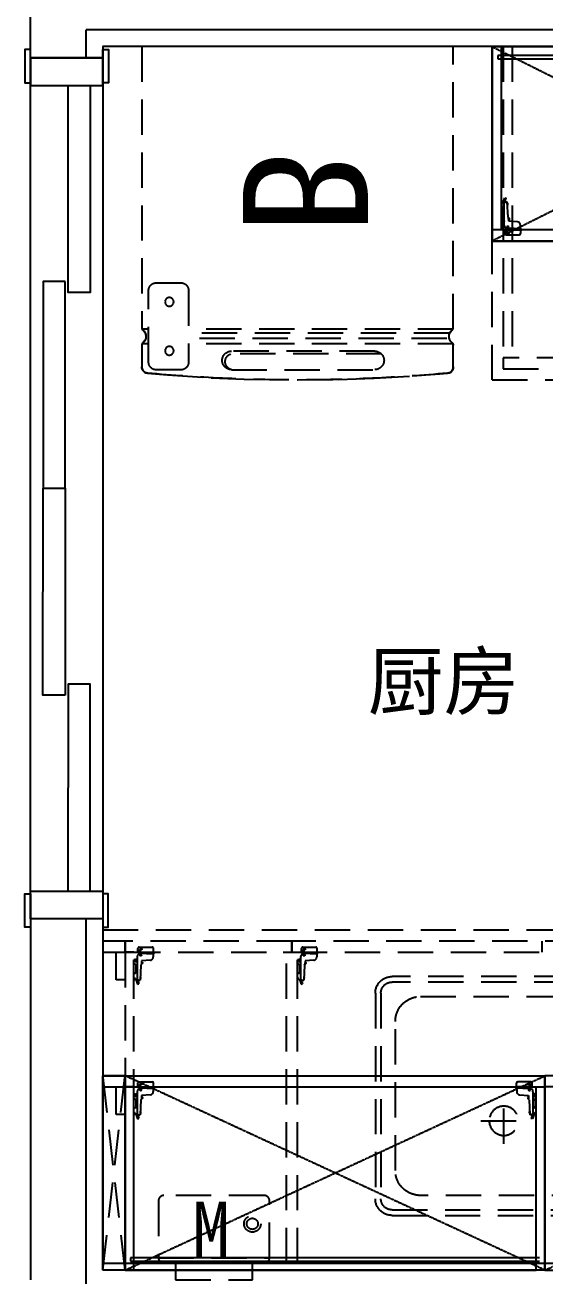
# Model space of a CAD drawing. Header units: millimetres. Extents: x -102565 to 103504, y -132507 to -120.
# Drawn here: x 67671 to 68606, y -9996 to -7746 of the extents above; entities that cross this region are included whole.
import ezdxf

# ---------------------------------------------------------------- set-up
doc = ezdxf.new("R2010")
doc.units = ezdxf.units.MM
doc.header["$LTSCALE"] = 10
for name, pattern in [('A02-G-MAIN-洋房3号户型_设计区$0$HIDDEN2', [0.1875, 0.125, -0.0625]), ('DASH', [0.35, 0.25, -0.1]), ('HIDDEN', [9.525, 6.35, -3.175])]:
    doc.linetypes.add(name, pattern=pattern)
doc.layers.get('Defpoints').update_dxf_attribs({"color": 9})
for name, color, linetype in [('-B10  平         面  LESS', 3, 'Continuous'), ('-B11  平面非硬装   LESS', 2, 'HIDDEN'), ('-B12  平         地  LESS', 1, 'Continuous'), ('-B1234平 地 天 间  LESS', 7, 'Continuous'), ('-B123平   地   天  LESS', 3, 'Continuous'), ('-B13  平         天  LESS', 1, 'Continuous'), ('-B14  平 面 注 释  LESS', 1, 'Continuous'), ('-B60  给   排   水  LESS', 2, 'Continuous'), ('A01-07-G-AXIS-A13轴网2_设计区$0$A_AXIS_CRCL(轴线圈)', 3, 'Continuous')]:
    doc.layers.add(name, color=color, linetype=linetype)
doc.styles.add('A02-G-MAIN-洋房3号户型_设计区$0$YS4', font='simhei.ttf')
doc.styles.add('LESS标准文字', font='simhei.ttf', dxfattribs={"height": 2})
doc.dimstyles.new('标准注释（LESS）', dxfattribs={"dimtxt": 2, "dimasz": 1, "dimexe": 1, "dimexo": 0, "dimgap": 0.6, "dimtad": 1, "dimdec": 0, "dimrnd": 5, "dimzin": 12, "dimtxsty": 'LESS标准文字', "dimblk": 'ARCHTICK', "dimcen": 0, "dimclrd": 1, "dimclre": 1, "dimclrt": 3, "dimadec": 0, "dimazin": 0, "dimtfac": 1, "dimtdec": 0, "dimtix": 1, "dimtofl": 0, "dimtmove": 2, "dimatfit": 3, "dimldrblk": 'DOT', "dimfxl": 4, "dimfxlon": 1, "dimtfill": 1, "dimtolj": 1, "dimarcsym": 0})

# ---------------------------------------------------------------- blocks, each defined once
blk = doc.blocks.new('rewr333')
at = {"color": 8}
for p, q in [((28.7, 342.6), (28.7, 260.1)), ((69.9, 301.4), (-12.6, 301.4)), ((28.7, -17.9), (28.7, -100.4)), ((69.9, -59.1), (-12.6, -59.1))]:
    blk.add_line(p, q, dxfattribs=at)
for centre in [(28.7, 301.4), (28.7, -59.1)]:
    blk.add_circle(centre, 26.3, dxfattribs=at)
blk.add_wipeout([(12.8, 191.4), (25.4, 183), (33.3, 178), (44, 171.6), (64.8, 160.3), (84.5, 150.7), (97.9, 144.3), (109.1, 139.1), (131.2, 129), (142.5, 124.1), (148.4, 121.5), (155.5, 119.3), (159.4, 119.6), (167.2, 118.5), (175.2, 115), (180.4, 110.8), (183.1, 107.7), (185.1, 104.6), (185.8, 103.4), (186.7, 101.4), (191.9, 94.3), (193.8, 89.9), (194.5, 87.8), (195.1, 84.9), (195.1, 84.9), (194.3, 80.6), (192.8, 76.6), (191.5, 73.9), (190.4, 72.2), (189.1, 70.3), (186.3, 67.1), (184, 65.2), (184, 65.2), (181.1, 64.2), (178.6, 63.6), (176.1, 63.2), (173.8, 63), (171.9, 63), (166.9, 61.2), (162.5, 60.4), (158.4, 60.2), (155.6, 60.5), (152.6, 61), (143.4, 64.4), (135, 66.9), (129.5, 68.4), (127, 69.1), (124.5, 69.6), (114.9, 71.7), (97.8, 74.3), (84.1, 75.6), (77.1, 75.7), (72.9, 75.7), (71.8, 75.9), (69, 76.9), (66.4, 78.4), (64.2, 80.5), (63.3, 81.6), (62.6, 82.6), (61.9, 84.1), (60.9, 86.9), (60.5, 88.8), (60.7, 92.2), (61.9, 95.5), (63, 97.4), (65.3, 100), (68.9, 102.5), (72.8, 103.7), (78, 103.7), (85.5, 104), (89.2, 104.3), (92.6, 104.6), (97.2, 105.1), (100.5, 105.5), (92.3, 111.1), (85.8, 115.5), (82.1, 117.9), (75.7, 122.1), (69, 126.5), (61.9, 131), (55.2, 135.3), (40.8, 144), (30.7, 149.8), (6.7, 162.1), (-1.6, 165.8), (-3.7, 167.3), (-7.1, 171.3), (-8.9, 176.5), (-8.6, 182), (-7.7, 184.8), (-5.1, 188.6), (-2.1, 191.1), (1.2, 192.6), (5.6, 193.3), (8.4, 193), (10.4, 192.5)])
for p, q in [((81.2, 103.7), (72.8, 103.7)), ((153.5, 93.2), (165.2, 86.6)), ((163.4, 97.1), (155.3, 82.7)), ((81.3, 75.7), (72.9, 75.7))]:
    blk.add_line(p, q)
for points in [[(199, 502.4), (199, -197.6, -0.414214), (169, -227.6), (-201, -227.6, -0.414214), (-231, -197.6), (-231, 502.4, -0.414214), (-201, 532.4), (169, 532.4, -0.414214)], [(189, 502.4), (189, -197.6, -0.414214), (169, -217.6), (-201, -217.6, -0.414214), (-221, -197.6), (-221, 502.4, -0.414214), (-201, 522.4), (169, 522.4, -0.414214)], [(163, 151.4), (163, 451.4, 0.414214), (118, 496.4), (-150, 496.4, 0.414214), (-195, 451.4), (-195, 151.4, 0.414214), (-150, 106.4), (118, 106.4, 0.414214)], [(163, 28.4), (163, -146.6, -0.414214), (118, -191.6), (-150, -191.6, -0.414214), (-195, -146.6), (-195, 28.4, -0.414214), (-150, 73.4), (118, 73.4, -0.414214)]]:
    blk.add_lwpolyline(points, format="xyb", close=True)
blk.add_circle((159.4, 89.9), 23.5)
for centre, radius, start, end in [((5.6, 178.6), 14.7, 50.0853, 251.1278), ((5.6, 178.6), 12.8, 62.8359, 244.4178), ((763.2, 1481.1), 1494, 239.7897, 245.2832), ((260.4, 547.2), 433.4, 235.1683, 243.1806), ((-177.5, -230.3), 433.4, 58.0325, 66.0448), ((-715.7, -1144.3), 1494, 55.9299, 61.3716), ((852.2, 1742.5), 1767.2, 243.4639, 246.5324), ((-893.2, -1355.8), 1767.2, 54.6807, 57.7491), ((76, 257), 156.3, 269.0637, 293.9136), ((68.4, 344.7), 241.3, 273.0445, 288.5309), ((159.4, 89.9), 29.7, 118.7163, 241.5181), ((124.8, 49.8), 75.5, 30.8861, 79.5193), ((159.4, 89.9), 29.7, 22.8103, 118.7163), ((122.2, 23.6), 101.3, 52.7518, 75.0312), ((155.7, 90.5), 28.7, 37.2013, 93.2418), ((71.5, 89.7), 11.1, 80.1082, 280.1262), ((75.3, 89.1), 14.8, 99.5781, 177.8905), ((177.6, 143.5), 75.5, 221.6937, 270.3269), ((164, 79.4), 31.6, 9.8968, 51.7248), ((202.3, 94.3), 11.8, 169.7895, 232.4611), ((75.3, 90.3), 14.8, 182.3439, 260.6563), ((76.7, -77.5), 156.3, 66.3208, 91.1707), ((69.5, -165.3), 241.3, 71.7035, 87.1899), ((198.6, 159.2), 101.3, 226.1819, 248.4612), ((167.9, 87.5), 22, 297.5289, 330.0131), ((165.7, 88.5), 29.7, 308.1948, 353.0183), ((167.7, 87.1), 22, 331.1999, 3.6841), ((159.4, 89.9), 29.7, 241.5181, 294.9715), ((155.7, 90.5), 28.7, 248.4542, 290.8255), ((172.5, 94.6), 31.6, 249.4883, 291.3163), ((179.7, 54.1), 11.8, 68.752, 131.4236)]:
    blk.add_arc(centre, radius, start, end)
blk = doc.blocks.new('A$C12914D04')
at = {"layer": '-B13  平         天  LESS'}
for p, q in [((-180.6, 350), (-164.6, 350)), ((-180.6, 20), (-180.6, 350)), ((-180.6, 350), (-164.6, 350)), ((-180.6, 0), (-180.6, 350)), ((-180.6, 350), (519.2, 350)), ((-180.6, 0), (-180.6, 350)), ((-180.6, 350), (-180.6, 20)), ((503.2, 350), (-164.6, 350)), ((-164.6, 350), (-164.6, 20)), ((503.2, 350), (-164.6, 350)), ((519.2, 350), (503.2, 350)), ((519.2, 350), (503.2, 350)), ((503.2, 350), (503.2, 20)), ((519.2, 0), (519.2, 350)), ((519.2, 20), (519.2, 350)), ((519.2, 350), (519.2, 0)), ((519.3, 350), (519.3, 0)), ((509.2, 334), (-170.6, 334)), ((-170.6, 334), (-170.6, 328)), ((509.2, 334), (-170.6, 334)), ((-170.6, 334), (-170.6, 328)), ((-170.6, 328), (509.2, 328)), ((-170.6, 328), (509.2, 328)), ((509.2, 328), (509.2, 334)), ((509.2, 328), (509.2, 334)), ((519.2, 20), (-180.6, 20)), ((-180.6, 0), (519.2, 0)), ((519.2, 0), (-180.6, 0)), ((503.2, 20), (519.2, 20))]:
    blk.add_line(p, q, dxfattribs=at)
at = {"layer": '-B13  平         天  LESS', "color": 8, "linetype": 'DASH', "ltscale": 0.5}
for p, q in [((519.2, 350), (-180.6, 0)), ((-180.6, 350), (519.2, 0))]:
    blk.add_line(p, q, dxfattribs=at)
at = {"layer": '-B13  平         天  LESS', "color": 8}
for p, q in [((-161.5, 70.4), (-163.7, 65.8)), ((-160.6, 70.4), (-161.5, 70.4)), ((-160.6, 70.4), (-158, 77.8)), ((-159, 68), (-160.6, 70.4)), ((-159, 28.8), (-159, 68)), ((-158.3, 69.7), (-155.7, 77)), ((-156.6, 70.4), (-158.1, 70.4)), ((-158, 77.8), (-155.7, 77)), ((-156.6, 70.4), (-153.4, 70.4)), ((-152, 43.2), (-153.4, 70.4)), ((490.7, 43.2), (492, 70.4)), ((495.2, 70.4), (492, 70.4)), ((496.6, 77.8), (494.4, 77)), ((496.9, 69.7), (494.4, 77)), ((495.2, 70.4), (496.7, 70.4)), ((499.2, 70.4), (496.6, 77.8)), ((497.6, 68), (499.2, 70.4)), ((497.6, 28.8), (497.6, 68)), ((499.2, 70.4), (500.1, 70.4)), ((500.1, 70.4), (502.4, 65.8)), ((-163.7, 65.8), (-164.6, 65.8)), ((-164.6, 65.8), (-164.6, 34)), ((-163, 57.9), (-164.6, 57.9)), ((-160.6, 55.5), (-160.6, 44.3)), ((499.2, 55.5), (499.2, 44.3)), ((501.6, 57.9), (503.2, 57.9)), ((502.4, 65.8), (503.2, 65.8)), ((503.2, 65.8), (503.2, 34)), ((-163, 41.9), (-164.6, 41.9)), ((-163.8, 34), (-164.6, 34)), ((-163.8, 34), (-161.8, 32.5)), ((-159.3, 35.7), (-163.4, 35.7)), ((-161.8, 32.5), (-159, 32.5)), ((-161.3, 37.8), (-161.3, 33.7)), ((-150.5, 25.7), (-154.6, 25.7)), ((-152.5, 27.7), (-152.5, 23.7)), ((-152, 43.2), (-151.2, 42.4)), ((-150.9, 35.6), (-151.2, 42.4)), ((-150.8, 41.6), (-151.2, 41.6)), ((-150.6, 37.6), (-151, 37.6)), ((-134.9, 34.5), (-150.9, 35.6)), ((-150.2, 38), (-150.3, 41.2)), ((-149.9, 40.9), (-150.3, 40.8)), ((-149.8, 38.5), (-150.2, 38.4)), ((-149.4, 38.9), (-149.5, 40.5)), ((-129.8, 22.4), (-129.8, 28.3)), ((468.4, 22.4), (468.4, 28.3)), ((473.5, 34.5), (489.5, 35.6)), ((488, 38.9), (488.1, 40.5)), ((488.4, 38.5), (488.8, 38.4)), ((488.5, 40.9), (488.9, 40.8)), ((488.8, 38), (489, 41.2)), ((489.1, 25.7), (493.2, 25.7)), ((489.2, 37.6), (489.6, 37.6)), ((489.4, 41.6), (489.8, 41.6)), ((489.5, 35.6), (489.8, 42.4)), ((490.7, 43.2), (489.8, 42.4)), ((491.2, 27.7), (491.2, 23.7)), ((500.4, 32.5), (497.6, 32.5)), ((497.9, 35.7), (502, 35.7)), ((499.9, 37.8), (499.9, 33.7)), ((502.5, 34), (500.4, 32.5)), ((501.6, 41.9), (503.2, 41.9)), ((502.5, 34), (503.2, 34)), ((-180.6, 20), (-180.6, 0)), ((-180.6, 0), (-180.6, 20)), ((-157.4, 20), (-157.4, 13.4)), ((-157.4, 20), (-129.4, 20)), ((-152.5, 17.6), (-156.6, 17.6)), ((-155, 11), (-131.8, 11)), ((-154.6, 19.7), (-154.6, 15.6)), ((-149.8, 14.7), (-153.9, 14.7)), ((-141, 22.4), (-152.6, 22.4)), ((-151.8, 16.8), (-151.8, 12.7)), ((-143.4, 20), (-127.4, 20)), ((-141, 22.4), (-129.8, 22.4)), ((-129.4, 20), (-129.4, 13.4)), ((482, 20), (466, 20)), ((468, 20), (468, 13.4)), ((496, 20), (468, 20)), ((479.6, 22.4), (468.4, 22.4)), ((493.6, 11), (470.4, 11)), ((479.6, 22.4), (491.2, 22.4)), ((488.4, 14.7), (492.5, 14.7)), ((490.5, 16.8), (490.5, 12.7)), ((491.1, 17.6), (495.2, 17.6)), ((493.2, 19.7), (493.2, 15.6)), ((496, 20), (496, 13.4))]:
    blk.add_line(p, q, dxfattribs=at)
for centre, radius in [((-161.3, 35.7), 2), ((-161.3, 35.7), 1.2), ((-152.5, 25.7), 1.2), ((491.2, 25.7), 1.2), ((499.9, 35.7), 2), ((499.9, 35.7), 1.2), ((-154.6, 17.6), 1.2), ((-151.8, 14.7), 1.2), ((490.5, 14.7), 1.2), ((493.2, 17.6), 1.2)]:
    blk.add_circle(centre, radius, dxfattribs=at)
for centre, radius, start, end in [((-156.6, 68), 2.4, 90, 180), ((-155.1, 66.2), 2.76, 315.1848, 50.54), ((493.7, 66.2), 2.76, 129.46, 224.8152), ((495.2, 68), 2.4, 0, 90), ((-163, 55.5), 2.4, 0, 90), ((501.6, 55.5), 2.4, 90, 180), ((-163, 44.3), 2.4, 270, 0), ((-152.6, 28.8), 6.4, 180, 270), ((-150.7, 41.2), 0.4, 2.8624, 92.8624), ((-150.6, 38), 0.4, 272.8624, 2.8624), ((-149.9, 40.5), 0.4, 2.8624, 92.8624), ((-149.8, 38.9), 0.4, 272.8624, 2.8624), ((-136.2, 28.3), 6.4, 0, 78.3461), ((474.8, 28.3), 6.4, 101.6539, 180), ((488.4, 38.9), 0.4, 177.1376, 267.1376), ((488.5, 40.5), 0.4, 87.1376, 177.1376), ((489.2, 38), 0.4, 177.1376, 267.1376), ((489.4, 41.2), 0.4, 87.1376, 177.1376), ((491.2, 28.8), 6.4, 270, 0), ((501.6, 44.3), 2.4, 180, 270), ((-155, 13.4), 2.4, 180, 270), ((-141, 20), 2.4, 90, 180), ((-131.8, 13.4), 2.4, 270, 0), ((-129.8, 20), 2.4, 0, 90), ((468.4, 20), 2.4, 90, 180), ((470.4, 13.4), 2.4, 180, 270), ((479.6, 20), 2.4, 0, 90), ((493.6, 13.4), 2.4, 270, 0)]:
    blk.add_arc(centre, radius, start, end, dxfattribs=at)
blk = doc.blocks.new('rwe32332')
for p, q in [((-557, 584.2), (-555.1, 585.8)), ((-555.1, 585.8), (-552.9, 587)), ((-552.9, 587), (-549.6, 587.8)), ((-549.6, 587.8), (-514, 590.8)), ((-514, 590.8), (-435.4, 595.9)), ((-435.4, 595.9), (-375.9, 598.5)), ((-375.9, 598.5), (-280, 600)), ((-280, 600), (-206.2, 599.1)), ((-206.2, 599.1), (-142.3, 596.8)), ((-142.3, 596.8), (-73.7, 592.8)), ((-73.7, 592.8), (-24.2, 589)), ((-24.2, 589), (-10.4, 587.8)), ((-10.4, 587.8), (-7, 587.2)), ((-7, 587.2), (-4.2, 585.7)), ((-4.2, 585.7), (-1.8, 583.2)), ((-560, 576.5), (-559.5, 579.8)), ((-560, 534.7), (-560, 576.5)), ((-560, 534.7), (-560, 576.5)), ((-559.5, 579.8), (-558, 582.8)), ((-558, 582.8), (-557, 584.2)), ((-547.8, 567.9), (-547.8, 439)), ((-489.9, 581.8), (-533.9, 581.8)), ((-476, 439), (-476, 567.9)), ((-1.8, 583.2), (-0.3, 579.9)), ((-0.3, 579.9), (0, 576.5)), ((0, 576.5), (0, 537.4)), ((0, 576.5), (0, 537.4)), ((-557.3, 532.6), (-560, 534.7)), ((-547.8, 534.7), (-560, 534.7)), ((-554.5, 529), (-557.3, 532.6)), ((-554.7, 513.9), (-553.1, 517.6)), ((-553, 525.4), (-554.5, 529)), ((-553.1, 517.6), (-552.6, 521.6)), ((-552.6, 521.6), (-553, 525.4)), ((-6.7, 526.5), (-7.4, 522.6)), ((-7.4, 522.6), (-7.1, 518.2)), ((-7.1, 518.2), (-5.8, 514.8)), ((-4.8, 530.3), (-6.7, 526.5)), ((-1.9, 533.3), (-4.8, 530.3)), ((-0.5, 535.2), (-1.9, 533.3)), ((0, 537.4), (-0.5, 535.2)), ((-560, 508.6), (-556.9, 511)), ((-560, 0), (-560, 508.6)), ((-560, 0), (-560, 508.6)), ((-547.8, 508.6), (-560, 508.6)), ((-556.9, 511), (-554.7, 513.9)), ((-5.8, 514.8), (-3.2, 511.1)), ((-3.2, 511.1), (0, 508.6)), ((0, 508.6), (0, 0)), ((0, 508.6), (0, 0)), ((-533.9, 425), (-489.9, 425)), ((0, 0), (-560, 0)), ((0, 0), (-560, 0))]:
    blk.add_line(p, q)
at = {"color": 8}
for p, q in [((-415.5, 564.8), (-415.5, 564.8)), ((-398.8, 581.5), (-141.2, 581.5)), ((-124.5, 564.8), (-124.5, 564.8)), ((-129.3, 553), (-400.1, 553)), ((-141.2, 548), (-398.8, 548)), ((0, 534.7), (-476, 534.7)), ((-11.6, 525.1), (-476, 525.1)), ((-7.5, 515.9), (-476, 515.9)), ((0, 508.6), (-476, 508.6))]:
    blk.add_line(p, q, dxfattribs=at)
for centre, radius, start, end in [((-548.6, 576.4), 11.4, 94.67, 179.8517), ((-280, -2378.6), 2978.6, 84.8078, 95.1922), ((-10.5, 577.3), 10.5, 355.704, 89.7743), ((-567.7, 521.6), 15.2, 300.606, 59.394), ((7.7, 521.6), 15.2, 129.5519, 239.394), ((-5.3, 537.4), 5.33, 309.5519, 0)]:
    blk.add_arc(centre, radius, start, end)
for centre, major_axis, start_param, end_param in [((-533.9, 567.9), (9.85, 9.85), 0.785398, 2.356194), ((-489.9, 567.9), (9.85, 9.85), 5.497787, 7.068583), ((-533.9, 439), (-9.85, 9.85), 0.785398, 2.356194), ((-489.9, 439), (9.85, 9.85), 3.926991, 5.497787)]:
    blk.add_ellipse(centre, major_axis=major_axis, ratio=1, start_param=start_param, end_param=end_param)
for centre, major_axis, start_param, end_param in [((-398.8, 564.8), (11.8, 11.8), 0.785398, 2.356194), ((-398.8, 564.8), (11.8, 11.8), 2.356194, 3.926991), ((-395.2, 567.1), (10.5, 10.5), 1.018444, 3.591378), ((-141.2, 564.8), (-11.8, 11.8), 3.926991, 5.497787), ((-141.2, 564.8), (-11.8, 11.8), 2.356194, 3.926991), ((-510.5, 547.4), (-5.54, 5.54), 1.570796326794897, 7.853981633974483), ((-510.5, 459.5), (5.54, 5.54), 1.570796326794897, 7.853981633974483)]:
    blk.add_ellipse(centre, major_axis=major_axis, ratio=1, start_param=start_param, end_param=end_param, dxfattribs=at)
at = {"linetype": 'A02-G-MAIN-洋房3号户型_设计区$0$HIDDEN2', "style": 'A02-G-MAIN-洋房3号户型_设计区$0$YS4'}
blk.add_text('B', height=225, rotation=270, dxfattribs=at).set_placement((-378.2, 341))
blk = doc.blocks.new('r33')
at = {"color": 8}
blk.add_line((-88.7, -37.7), (111.3, -37.7), dxfattribs=at)
blk.add_lwpolyline([(-78.7, -47.7), (101.3, -47.7, 0.414214), (111.3, -37.7), (111.3, 64.3, 0.414214), (101.3, 74.3), (-78.7, 74.3, 0.414214), (-88.7, 64.3), (-88.7, -37.7, 0.414214)], format="xyb", close=True)
blk.add_lwpolyline([(-57.7, -77.7), (80.3, -77.7), (80.3, -47.7), (-57.7, -47.7)], close=True)
for radius in [15, 10]:
    blk.add_circle((80.3, 23.3), radius, dxfattribs=at)
at = {"linetype": 'ByBlock', "lineweight": -2, "style": 'A02-G-MAIN-洋房3号户型_设计区$0$YS4'}
blk.add_text('M', height=100, dxfattribs=at).set_placement((-27.6, -37.1))
blk = doc.blocks.new('门套线（外）')
blk.add_lwpolyline([(0, 0), (60, 0), (60, 10), (0, 10)], close=True)
blk = doc.blocks.new('*U1135')
blk.add_lwpolyline([(0, 0), (-60, 0), (-60, 10), (0, 10)], close=True)
blk = doc.blocks.new('*D1097')
at = {"layer": 'Defpoints', "color": 0, "transparency": 16777216}
for p in [(50, -150), (1500, -150), (1500, -187.6)]:
    blk.add_point(p, dxfattribs=at)
at = {"layer": 'Defpoints', "color": 8, "transparency": 16777216, "insert": (775, -187.6), "char_height": 30, "attachment_point": 5, "style": 'LESS标准文字', "bg_fill": 3, "box_fill_scale": 1.1, "bg_fill_color": 256, "bg_fill_true_color": 13158600, "bg_fill_transparency": 0}
blk.add_mtext('\\A1;1450', dxfattribs=at)
blk = doc.blocks.new('_ArchTick')
at = {"color": 0, "linetype": 'ByBlock', "const_width": 0.4}
blk.add_lwpolyline([(-0.5, -0.5), (0.5, 0.5)], dxfattribs=at)
blk = doc.blocks.new('_Dot')
at = {"color": 0, "linetype": 'ByBlock', "lineweight": -2}
blk.add_line((-0.5, 0), (-1, 0), dxfattribs=at)
at = {"color": 0, "linetype": 'ByBlock', "const_width": 0.5}
blk.add_lwpolyline([(-0.25, 0, 1), (0.25, 0, 1)], format="xyb", close=True, dxfattribs=at)
blk = doc.blocks.new('*U1096')
at = {"layer": '-B10  平         面  LESS', "color": 1}
blk.add_lwpolyline([(0, 0), (1550, 0), (1550, -130), (0, -130)], close=True, dxfattribs=at)
at = {"layer": '-B10  平         面  LESS'}
for points in [[(50, -62.5), (50, -22.5), (422.5, -22.5), (422.5, -62.5)], [(1500, -62.5), (1500, -22.5), (1127.5, -22.5), (1127.5, -62.5)], [(402.5, -67.5), (402.5, -107.5), (775, -107.5), (775, -67.5)], [(1147.5, -67.5), (1147.5, -107.5), (775, -107.5), (775, -67.5)]]:
    blk.add_lwpolyline(points, close=True, dxfattribs=at)
at = {"layer": '-B12  平         地  LESS'}
for points in [[(0, 0), (0, -130), (50, -130), (50, 0)], [(1550, 0), (1550, -130), (1500, -130), (1500, 0)]]:
    blk.add_lwpolyline(points, close=True, dxfattribs=at)
at = {"layer": '-B12  平         地  LESS', "xscale": -1}
blk.add_blockref('门套线（外）', (45, 0), dxfattribs=at)
at = {"layer": '-B12  平         地  LESS'}
blk.add_blockref('门套线（外）', (1505, 0), dxfattribs=at)
at = {"layer": '-B12  平         地  LESS', "xscale": -1, "rotation": 180}
blk.add_blockref('*U1135', (45, -130), dxfattribs=at)
at = {"layer": '-B12  平         地  LESS', "color": 2, "rotation": 180}
blk.add_blockref('*U1135', (1505, -130), dxfattribs=at)
at = {"layer": 'Defpoints'}
dim = blk.add_linear_dim(base=(1500, -187.6), p1=(50, -150), p2=(1500, -150), dimstyle='标准注释（LESS）', override={"dimscale": 0, "dimtad": 0, "dimse1": 1, "dimse2": 1, "dimsd1": 1, "dimsd2": 1, "dimclrt": 8, "dimtix": 1, "dimtofl": 0, "dimtmove": 2, "dimatfit": 3}, dxfattribs=at)
dim.commit()
dim.dimension.update_dxf_attribs({"geometry": '*D1097', "text_midpoint": (775, -187.6)})
blk = doc.blocks.new('A$C2ED66F2E')
at = {"layer": '-B11  平面非硬装   LESS'}
for p, q in [((17155.6, 15329.9), (17155.6, 14769.9)), ((17155.6, 14769.9), (17139.6, 14769.9)), ((17139.6, 14769.9), (17139.6, 14749.9)), ((17739.5, 14769.9), (17155.6, 14769.9)), ((17139.6, 14749.9), (17639.5, 14749.9)), ((16459.5, 13719.9), (16419.5, 13719.9)), ((16759.5, 13719.9), (16459.5, 13719.9)), ((16459.5, 13719.9), (16459.5, 13699.9)), ((16459.5, 13699.9), (16459.5, 13719.9)), ((17659.5, 13719.9), (16759.5, 13719.9)), ((17209.5, 13699.9), (17209.5, 13719.9)), ((16419.5, 13699.9), (16459.5, 13699.9)), ((16443.5, 13699.9), (16459.5, 13699.9)), ((16443.5, 13649.9), (16443.5, 13699.9)), ((16475.5, 13699.9), (16459.5, 13699.9)), ((16459.5, 13699.9), (16459.5, 13139.9)), ((16459.5, 13699.9), (16759.5, 13699.9)), ((16459.5, 13699.9), (16459.5, 13649.9)), ((16475.5, 13139.9), (16475.5, 13699.9)), ((16749.5, 13139.9), (16749.5, 13699.9)), ((16759.5, 13699.9), (17659.5, 13699.9)), ((16769.5, 13139.9), (16769.5, 13699.9)), ((16459.5, 13649.9), (16443.5, 13649.9))]:
    blk.add_line(p, q, dxfattribs=at)
at = {"layer": '-B11  平面非硬装   LESS', "color": 2}
for p, q in [((17119.6, 14729.9), (17759.5, 14729.9)), ((16419.5, 13739.9), (17759.5, 13739.9))]:
    blk.add_line(p, q, dxfattribs=at)
at = {"layer": '-B11  平面非硬装   LESS', "color": 8}
for p, q in [((16482.7, 13699.9), (16482.7, 13706.6)), ((16485.1, 13709), (16508.3, 13709)), ((16485.6, 13700.3), (16485.6, 13704.4)), ((16490.3, 13705.2), (16486.3, 13705.2)), ((16488.3, 13703.2), (16488.3, 13707.2)), ((16510.7, 13699.9), (16510.7, 13706.6)), ((16759.5, 13699.9), (16759.5, 13719.9)), ((16759.5, 13719.9), (16759.5, 13699.9)), ((16776.7, 13699.9), (16776.7, 13706.6)), ((16779.1, 13709), (16802.3, 13709)), ((16779.6, 13700.3), (16779.6, 13704.4)), ((16784.3, 13705.2), (16780.3, 13705.2)), ((16782.3, 13703.2), (16782.3, 13707.2)), ((16804.7, 13699.9), (16804.7, 13706.6)), ((16476.3, 13685.9), (16475.5, 13685.9)), ((16475.5, 13654.1), (16475.5, 13685.9)), ((16476.3, 13685.9), (16478.3, 13687.4)), ((16480.9, 13684.2), (16476.8, 13684.2)), ((16478.3, 13687.4), (16481.1, 13687.4)), ((16478.8, 13682.2), (16478.8, 13686.3)), ((16481.1, 13691.1), (16481.1, 13651.9)), ((16482.7, 13699.9), (16510.7, 13699.9)), ((16487.6, 13702.3), (16483.5, 13702.3)), ((16489.6, 13694.2), (16485.6, 13694.2)), ((16499.1, 13697.5), (16487.5, 13697.5)), ((16487.6, 13692.2), (16487.6, 13696.3)), ((16489.3, 13684.4), (16488.9, 13677.5)), ((16489.6, 13682.3), (16489.2, 13682.3)), ((16505.2, 13685.4), (16489.3, 13684.4)), ((16490, 13681.9), (16489.8, 13678.7)), ((16490.3, 13681.5), (16489.9, 13681.5)), ((16490.7, 13681.1), (16490.6, 13679.5)), ((16496.7, 13699.9), (16512.7, 13699.9)), ((16499.1, 13697.5), (16510.3, 13697.5)), ((16510.3, 13697.5), (16510.3, 13691.7)), ((16743.5, 13699.9), (16759.5, 13699.9)), ((16759.5, 13699.9), (16775.5, 13699.9)), ((16770.3, 13685.9), (16769.5, 13685.9)), ((16769.5, 13654.1), (16769.5, 13685.9)), ((16770.3, 13685.9), (16772.3, 13687.4)), ((16774.9, 13684.2), (16770.8, 13684.2)), ((16772.3, 13687.4), (16775.1, 13687.4)), ((16772.8, 13682.2), (16772.8, 13686.3)), ((16775.1, 13691.1), (16775.1, 13651.9)), ((16776.7, 13699.9), (16804.7, 13699.9)), ((16781.6, 13702.3), (16777.5, 13702.3)), ((16783.6, 13694.2), (16779.6, 13694.2)), ((16793.1, 13697.5), (16781.5, 13697.5)), ((16781.6, 13692.2), (16781.6, 13696.3)), ((16783.3, 13684.4), (16782.9, 13677.5)), ((16783.6, 13682.3), (16783.2, 13682.3)), ((16799.2, 13685.4), (16783.3, 13684.4)), ((16784, 13681.9), (16783.8, 13678.7)), ((16784.3, 13681.5), (16783.9, 13681.5)), ((16784.7, 13681.1), (16784.6, 13679.5)), ((16790.7, 13699.9), (16806.7, 13699.9)), ((16793.1, 13697.5), (16804.3, 13697.5)), ((16804.3, 13697.5), (16804.3, 13691.7)), ((16477.1, 13678), (16475.5, 13678)), ((16477.1, 13662), (16475.5, 13662)), ((16479.5, 13664.4), (16479.5, 13675.6)), ((16488.1, 13676.7), (16486.7, 13649.5)), ((16488.1, 13676.7), (16488.9, 13677.5)), ((16489.4, 13678.3), (16489, 13678.3)), ((16490.2, 13679.1), (16489.8, 13679.1)), ((16771.1, 13678), (16769.5, 13678)), ((16771.1, 13662), (16769.5, 13662)), ((16773.5, 13664.4), (16773.5, 13675.6)), ((16782.1, 13676.7), (16780.7, 13649.5)), ((16782.1, 13676.7), (16782.9, 13677.5)), ((16783.4, 13678.3), (16783, 13678.3)), ((16784.2, 13679.1), (16783.8, 13679.1)), ((16476.4, 13654.1), (16475.5, 13654.1)), ((16478.7, 13649.5), (16476.4, 13654.1)), ((16479.5, 13649.5), (16478.7, 13649.5)), ((16481.1, 13651.9), (16479.5, 13649.5)), ((16479.5, 13649.5), (16482.1, 13642.2)), ((16481.8, 13650.3), (16484.4, 13643)), ((16483.5, 13649.5), (16482.1, 13649.5)), ((16482.1, 13642.2), (16484.4, 13643)), ((16483.5, 13649.5), (16486.7, 13649.5)), ((16770.4, 13654.1), (16769.5, 13654.1)), ((16772.7, 13649.5), (16770.4, 13654.1)), ((16773.5, 13649.5), (16772.7, 13649.5)), ((16775.1, 13651.9), (16773.5, 13649.5)), ((16773.5, 13649.5), (16776.1, 13642.2)), ((16775.8, 13650.3), (16778.4, 13643)), ((16777.5, 13649.5), (16776.1, 13649.5)), ((16776.1, 13642.2), (16778.4, 13643)), ((16777.5, 13649.5), (16780.7, 13649.5))]:
    blk.add_line(p, q, dxfattribs=at)
for centre, radius in [((16485.6, 13702.3), 1.2), ((16488.3, 13705.2), 1.2), ((16779.6, 13702.3), 1.2), ((16782.3, 13705.2), 1.2), ((16478.8, 13684.2), 2), ((16478.8, 13684.2), 1.2), ((16487.6, 13694.2), 1.2), ((16772.8, 13684.2), 2), ((16772.8, 13684.2), 1.2), ((16781.6, 13694.2), 1.2)]:
    blk.add_circle(centre, radius, dxfattribs=at)
for centre, radius, start, end in [((16485.1, 13706.6), 2.4, 90, 180), ((16508.3, 13706.6), 2.4, 0, 90), ((16779.1, 13706.6), 2.4, 90, 180), ((16802.3, 13706.6), 2.4, 0, 90), ((16487.5, 13691.1), 6.4, 90, 180), ((16489.6, 13681.9), 0.4, 357.1376, 87.1376), ((16490.3, 13681.1), 0.4, 357.1376, 87.1376), ((16499.1, 13699.9), 2.4, 180, 270), ((16503.9, 13691.7), 6.4, 281.6539, 0), ((16510.3, 13699.9), 2.4, 270, 0), ((16781.5, 13691.1), 6.4, 90, 180), ((16783.6, 13681.9), 0.4, 357.1376, 87.1376), ((16784.3, 13681.1), 0.4, 357.1376, 87.1376), ((16793.1, 13699.9), 2.4, 180, 270), ((16797.9, 13691.7), 6.4, 281.6539, 0), ((16804.3, 13699.9), 2.4, 270, 0), ((16477.1, 13675.6), 2.4, 0, 90), ((16477.1, 13664.4), 2.4, 270, 0), ((16489.4, 13678.7), 0.4, 267.1376, 357.1376), ((16490.2, 13679.5), 0.4, 267.1376, 357.1376), ((16771.1, 13675.6), 2.4, 0, 90), ((16771.1, 13664.4), 2.4, 270, 0), ((16783.4, 13678.7), 0.4, 267.1376, 357.1376), ((16784.2, 13679.5), 0.4, 267.1376, 357.1376), ((16483.5, 13651.9), 2.4, 180, 270), ((16485.1, 13653.7), 2.76, 309.46, 44.8152), ((16777.5, 13651.9), 2.4, 180, 270), ((16779.1, 13653.7), 2.76, 309.46, 44.8152)]:
    blk.add_arc(centre, radius, start, end, dxfattribs=at)
at = {"layer": '-B1234平 地 天 间  LESS'}
for p, q in [((16289.5, 15309.9), (16289.5, 15459.9)), ((16289.5, 15359.9), (16289.5, 15459.9)), ((16389.5, 15309.9), (16389.5, 15359.9)), ((18389.5, 15359.9), (16389.5, 15359.9))]:
    blk.add_line(p, q, dxfattribs=at)
for points in [[(16389.5, 15309.9), (16289.5, 15309.9)], [(16389.5, 12910), (16389.5, 13759.9), (16289.5, 13759.9), (16289.5, 13109.9)]]:
    blk.add_lwpolyline(points, dxfattribs=at)
at = {"layer": '-B123平   地   天  LESS', "color": 1}
for p, q in [((16419.5, 15309.9), (16389.5, 15309.9)), ((16419.5, 13759.9), (16389.5, 13759.9))]:
    blk.add_line(p, q, dxfattribs=at)
at = {"layer": '-B13  平         天  LESS'}
for p, q in [((16459.5, 13477.4), (16419.5, 13477.4)), ((16419.5, 13477.4), (16419.5, 13457.4)), ((16419.5, 13477.4), (16459.5, 13477.4)), ((16419.5, 13127.4), (16419.5, 13477.4)), ((16419.5, 13457.4), (16459.5, 13457.4)), ((16443.5, 13457.4), (16459.5, 13457.4)), ((16443.5, 13407.4), (16443.5, 13457.4)), ((16459.5, 13457.4), (16459.5, 13477.4)), ((16459.5, 13477.4), (16459.5, 13127.4)), ((16459.5, 13477.4), (16459.5, 13457.4)), ((16459.5, 13127.4), (16459.5, 13477.4)), ((16459.5, 13457.4), (16459.5, 13407.4)), ((16475.5, 13457.4), (16459.5, 13457.4)), ((16459.5, 13457.4), (16459.5, 13127.4)), ((16475.5, 13127.4), (16475.5, 13457.4)), ((16459.5, 13407.4), (16443.5, 13407.4)), ((17204.5, 13149.4), (16469.5, 13149.4)), ((16469.5, 13149.4), (16469.5, 13143.4)), ((17204.5, 13149.4), (16469.5, 13149.4)), ((16469.5, 13149.4), (16469.5, 13143.4)), ((16469.5, 13143.4), (17204.5, 13143.4)), ((16469.5, 13143.4), (17204.5, 13143.4)), ((16459.5, 13127.4), (16419.5, 13127.4)), ((16459.5, 13127.4), (16475.5, 13127.4)), ((16459.5, 13127.4), (16475.5, 13127.4)), ((17214.5, 13127.4), (16459.5, 13127.4)), ((16475.5, 13127.4), (17198.5, 13127.4)), ((16475.5, 13127.4), (17198.5, 13127.4)), ((17214.5, 13127.4), (17969.4, 13127.4))]:
    blk.add_line(p, q, dxfattribs=at)
at = {"layer": '-B13  平         天  LESS', "color": 8, "linetype": 'HIDDEN'}
for p, q in [((16419.5, 13127.4), (16459.5, 13477.4)), ((16459.5, 13127.4), (16419.5, 13477.4))]:
    blk.add_line(p, q, dxfattribs=at)
at = {"layer": '-B13  平         天  LESS', "color": 8}
for p, q in [((16482.7, 13457.4), (16482.7, 13464)), ((16482.7, 13457.4), (16510.7, 13457.4)), ((16487.6, 13459.8), (16483.5, 13459.8)), ((16485.1, 13466.4), (16508.3, 13466.4)), ((16485.6, 13457.7), (16485.6, 13461.8)), ((16490.3, 13462.7), (16486.3, 13462.7)), ((16488.3, 13460.6), (16488.3, 13464.7)), ((16496.7, 13457.4), (16512.7, 13457.4)), ((16510.7, 13457.4), (16510.7, 13464)), ((16476.3, 13443.4), (16475.5, 13443.4)), ((16475.5, 13411.6), (16475.5, 13443.4)), ((16477.1, 13435.5), (16475.5, 13435.5)), ((16476.3, 13443.4), (16478.3, 13444.9)), ((16480.9, 13441.7), (16476.8, 13441.7)), ((16478.3, 13444.9), (16481.1, 13444.9)), ((16478.8, 13439.6), (16478.8, 13443.7)), ((16481.1, 13448.6), (16481.1, 13409.4)), ((16489.6, 13451.7), (16485.6, 13451.7)), ((16488.1, 13434.2), (16486.7, 13407)), ((16499.1, 13455), (16487.5, 13455)), ((16487.6, 13449.7), (16487.6, 13453.8)), ((16488.1, 13434.2), (16488.9, 13435)), ((16489.3, 13441.8), (16488.9, 13435)), ((16489.4, 13435.8), (16489, 13435.8)), ((16489.6, 13439.8), (16489.2, 13439.8)), ((16505.2, 13442.9), (16489.3, 13441.8)), ((16489.9, 13439.4), (16489.8, 13436.2)), ((16490.2, 13436.5), (16489.8, 13436.6)), ((16490.3, 13438.9), (16489.9, 13439)), ((16490.7, 13438.5), (16490.6, 13436.9)), ((16499.1, 13455), (16510.3, 13455)), ((16510.3, 13455), (16510.3, 13449.2)), ((16477.1, 13419.5), (16475.5, 13419.5)), ((16476.4, 13411.6), (16475.5, 13411.6)), ((16478.7, 13407), (16476.4, 13411.6)), ((16479.5, 13421.9), (16479.5, 13433.1)), ((16479.5, 13407), (16478.7, 13407)), ((16481.1, 13409.4), (16479.5, 13407)), ((16479.5, 13407), (16482.1, 13399.6)), ((16481.8, 13407.7), (16484.4, 13400.4)), ((16483.5, 13407), (16482.1, 13407)), ((16482.1, 13399.6), (16484.4, 13400.4)), ((16483.5, 13407), (16486.7, 13407))]:
    blk.add_line(p, q, dxfattribs=at)
for centre, radius in [((16485.6, 13459.8), 1.2), ((16488.3, 13462.7), 1.2), ((16478.8, 13441.7), 2), ((16478.8, 13441.7), 1.2), ((16487.6, 13451.7), 1.2)]:
    blk.add_circle(centre, radius, dxfattribs=at)
for centre, radius, start, end in [((16485.1, 13464), 2.4, 90, 180), ((16499.1, 13457.4), 2.4, 180, 270), ((16508.3, 13464), 2.4, 0, 90), ((16510.3, 13457.4), 2.4, 270, 0), ((16477.1, 13433.1), 2.4, 0, 90), ((16487.5, 13448.6), 6.4, 90, 180), ((16489.4, 13436.2), 0.4, 267.1376, 357.1376), ((16489.6, 13439.4), 0.4, 357.1376, 87.1376), ((16490.2, 13436.9), 0.4, 267.1376, 357.1376), ((16490.3, 13438.5), 0.4, 357.1376, 87.1376), ((16503.9, 13449.2), 6.4, 281.6539, 0), ((16477.1, 13421.9), 2.4, 270, 0), ((16485.1, 13411.2), 2.76, 309.46, 44.8152), ((16483.5, 13409.4), 2.4, 180, 270)]:
    blk.add_arc(centre, radius, start, end, dxfattribs=at)
at = {"layer": '-B11  平面非硬装   LESS', "linetype": 'ByBlock', "xscale": -1}
for name, p, rotation in [('rwe32332', (17049.6, 15329.9), 180), ('rewr333', (17441.9, 13425), 90)]:
    blk.add_blockref(name, p, dxfattribs=dict(at, rotation=rotation))
at = {"layer": '-B11  平面非硬装   LESS', "linetype": 'ByBlock'}
blk.add_blockref('r33', (16608.1, 13187.6), dxfattribs=at)
at = {"layer": '-B14  平 面 注 释  LESS', "color": 3, "insert": (16563.2, 14237.6), "char_height": 100, "width": 936.061, "attachment_point": 1, "style": 'LESS标准文字'}
blk.add_mtext('\\pi332.64;厨房', dxfattribs=at)
at = {"layer": '-B13  平         天  LESS'}
for p, q in [((16459.5, 13477.4), (17214.5, 13477.4)), ((16459.5, 13457.4), (17214.5, 13457.4)), ((17198.5, 13127.4), (17198.5, 13457.4)), ((17214.5, 13477.4), (17214.5, 13127.4)), ((17214.5, 13477.4), (17214.5, 13127.4)), ((17969.4, 13477.4), (17214.5, 13477.4)), ((17214.5, 13477.4), (17214.5, 13127.4)), ((17214.5, 13457.4), (17214.5, 13127.4)), ((17214.5, 13127.4), (17214.5, 13457.4)), ((17969.4, 13457.4), (17214.5, 13457.4)), ((17214.5, 13457.4), (17214.5, 13127.4))]:
    blk.add_line(p, q, dxfattribs=at)
at = {"layer": '-B13  平         天  LESS', "color": 8, "linetype": 'DASH', "ltscale": 0.5}
for p, q in [((16459.5, 13127.4), (17214.5, 13477.4)), ((17214.5, 13127.4), (16459.5, 13477.4)), ((17214.5, 13127.4), (17969.4, 13477.4))]:
    blk.add_line(p, q, dxfattribs=at)
at = {"layer": '-B13  平         天  LESS', "color": 8}
for p, q in [((17177.3, 13457.4), (17161.3, 13457.4)), ((17163.3, 13457.4), (17163.3, 13464)), ((17191.3, 13457.4), (17163.3, 13457.4)), ((17188.9, 13466.4), (17165.7, 13466.4)), ((17183.6, 13462.7), (17187.7, 13462.7)), ((17185.7, 13460.6), (17185.7, 13464.7)), ((17186.4, 13459.8), (17190.5, 13459.8)), ((17188.4, 13457.7), (17188.4, 13461.8)), ((17191.3, 13457.4), (17191.3, 13464)), ((17214.5, 13457.4), (17214.5, 13477.4)), ((17214.5, 13477.4), (17214.5, 13457.4)), ((17214.5, 13457.4), (17214.5, 13477.4)), ((17163.7, 13455), (17163.7, 13449.2)), ((17174.9, 13455), (17163.7, 13455)), ((17168.8, 13442.9), (17184.7, 13441.8)), ((17174.9, 13455), (17186.5, 13455)), ((17183.3, 13438.5), (17183.4, 13436.9)), ((17183.7, 13438.9), (17184.1, 13439)), ((17183.8, 13436.5), (17184.2, 13436.6)), ((17184, 13439.4), (17184.2, 13436.2)), ((17184.3, 13451.7), (17188.4, 13451.7)), ((17184.4, 13439.8), (17184.8, 13439.8)), ((17184.6, 13435.8), (17185, 13435.8)), ((17184.7, 13441.8), (17185.1, 13435)), ((17185.9, 13434.2), (17185.1, 13435)), ((17185.9, 13434.2), (17187.3, 13407)), ((17186.4, 13449.7), (17186.4, 13453.8)), ((17192.9, 13448.6), (17192.9, 13409.4)), ((17195.6, 13444.9), (17192.9, 13444.9)), ((17193.1, 13441.7), (17197.2, 13441.7)), ((17195.2, 13439.6), (17195.2, 13443.7)), ((17197.7, 13443.4), (17195.6, 13444.9)), ((17196.9, 13435.5), (17198.5, 13435.5)), ((17197.7, 13443.4), (17198.5, 13443.4)), ((17198.5, 13411.6), (17198.5, 13443.4)), ((17194.5, 13421.9), (17194.5, 13433.1)), ((17195.3, 13407), (17197.6, 13411.6)), ((17196.9, 13419.5), (17198.5, 13419.5)), ((17197.6, 13411.6), (17198.5, 13411.6)), ((17190.5, 13407), (17187.3, 13407)), ((17192.2, 13407.7), (17189.6, 13400.4)), ((17191.8, 13399.6), (17189.6, 13400.4)), ((17190.5, 13407), (17191.9, 13407)), ((17194.5, 13407), (17191.8, 13399.6)), ((17192.9, 13409.4), (17194.5, 13407)), ((17194.5, 13407), (17195.3, 13407))]:
    blk.add_line(p, q, dxfattribs=at)
for centre, radius in [((17185.7, 13462.7), 1.2), ((17188.4, 13459.8), 1.2), ((17186.4, 13451.7), 1.2), ((17195.2, 13441.7), 2), ((17195.2, 13441.7), 1.2)]:
    blk.add_circle(centre, radius, dxfattribs=at)
for centre, radius, start, end in [((17163.7, 13457.4), 2.4, 180, 270), ((17165.7, 13464), 2.4, 90, 180), ((17174.9, 13457.4), 2.4, 270, 0), ((17188.9, 13464), 2.4, 0, 90), ((17170.1, 13449.2), 6.4, 180, 258.3461), ((17183.7, 13438.5), 0.4, 92.8624, 182.8624), ((17183.8, 13436.9), 0.4, 182.8624, 272.8624), ((17184.4, 13439.4), 0.4, 92.8624, 182.8624), ((17184.6, 13436.2), 0.4, 182.8624, 272.8624), ((17186.5, 13448.6), 6.4, 0, 90), ((17196.9, 13433.1), 2.4, 90, 180), ((17188.9, 13411.2), 2.76, 135.1848, 230.54), ((17196.9, 13421.9), 2.4, 180, 270), ((17190.5, 13409.4), 2.4, 270, 0)]:
    blk.add_arc(centre, radius, start, end, dxfattribs=at)
at = {"layer": '-B13  平         天  LESS'}
blk.add_blockref('A$C12914D04', (17300.2, 14979.9), dxfattribs=at)
at = {"layer": '-B11  平面非硬装   LESS', "color": 2}
blk.add_line((17119.6, 14729.9), (17119.6, 15329.9), dxfattribs=at)
at = {"layer": '-B11  平面非硬装   LESS'}
blk.add_line((17139.6, 15329.9), (17139.6, 14769.9), dxfattribs=at)
at = {"layer": '-B123平   地   天  LESS', "color": 1}
blk.add_lwpolyline([(16419.5, 13759.9), (16419.5, 13140), (18359.5, 13139.9), (18359.5, 14819.9), (17849.5, 14819.9), (17849.5, 15329.9), (16419.5, 15329.9), (16419.5, 15309.9)], dxfattribs=at)
at = {"rotation": 269.9948109965709}
blk.add_blockref('*U1096', (16419.5, 15309.9), dxfattribs=at)

msp = doc.modelspace()

# ---------------------------------------------------------------- block references
at = {"layer": '-B60  给   排   水  LESS', "linetype": 'Continuous'}
msp.add_blockref('A$C2ED66F2E', (51391.4, -23114.8), dxfattribs=at)

doc.saveas('drawing.dxf')
